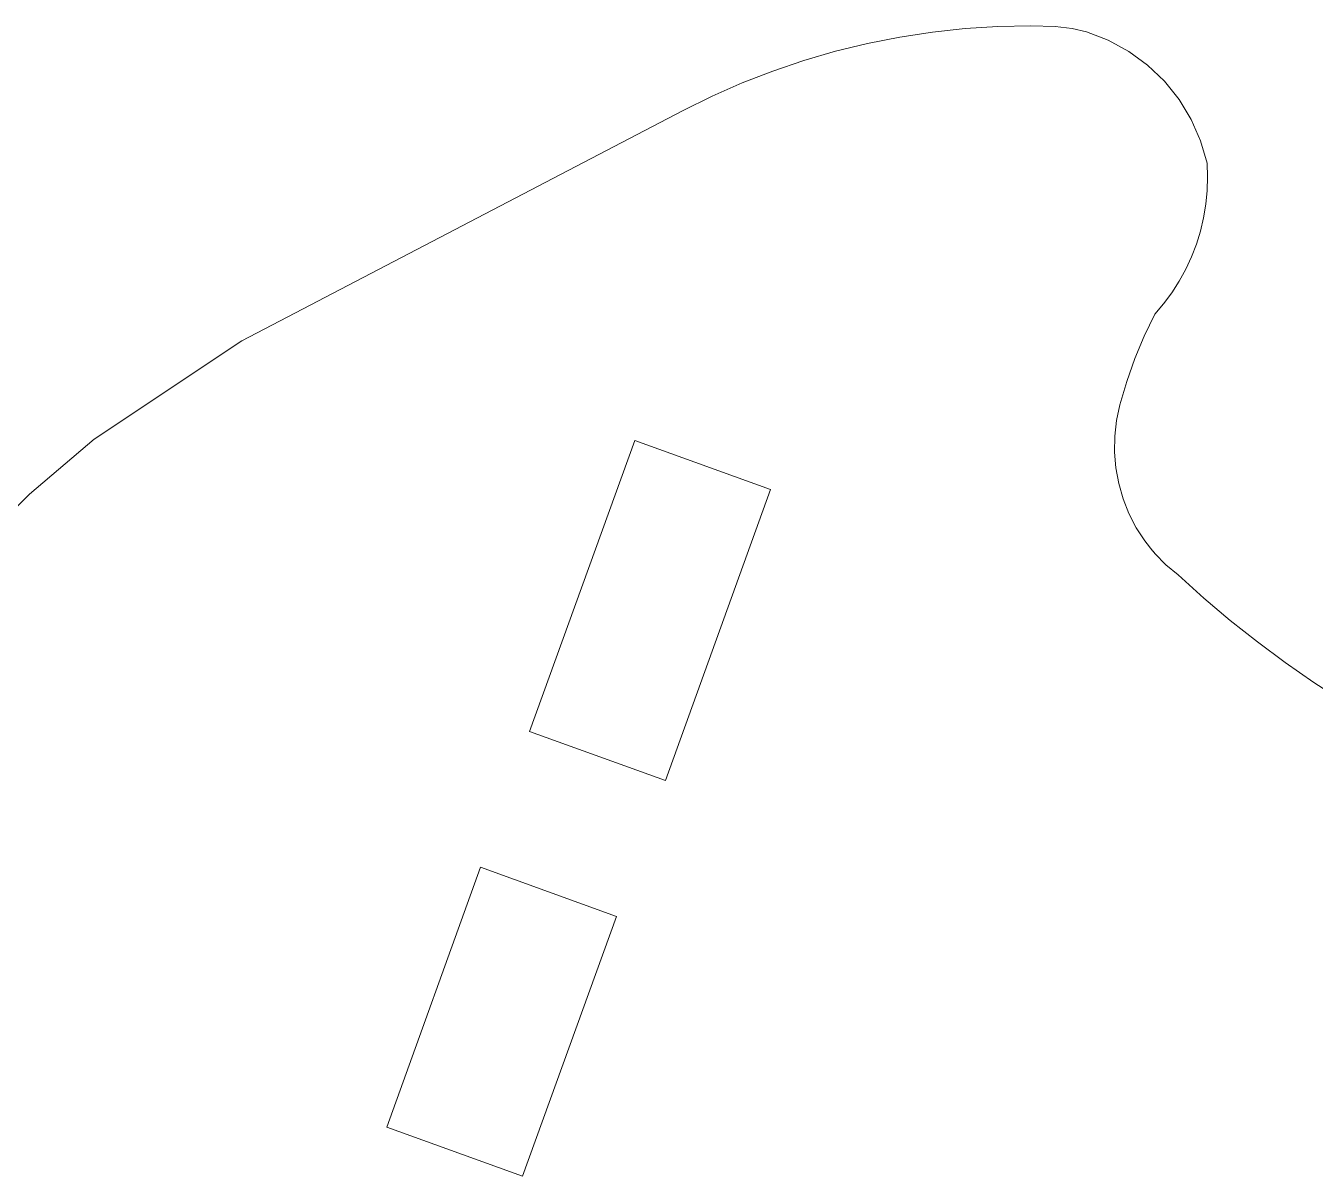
# Model space of a CAD drawing. Header units: millimetres. Extents: x -233 to 120, y -19 to 188.
# Drawn here: x -78.16 to -54.72, y 167.34 to 188.25 of the extents above; entities that cross this region are included whole.
import ezdxf

# ---------------------------------------------------------------- set-up
doc = ezdxf.new("R2010")
doc.units = ezdxf.units.MM
doc.header["$MEASUREMENT"] = 0
doc.layers.add('Layer 1', color=7, linetype='Continuous')

msp = doc.modelspace()

# ---------------------------------------------------------------- linework, layer by layer
at = {"layer": 'Layer 1', "lineweight": 9}
for points in [[(-59.888, 188.2492), (-59.888, 188.2492), (-60.4861, 188.2373), (-60.4861, 188.2373)], [(-59.4478, 188.2387), (-59.4478, 188.2387), (-59.888, 188.2492), (-59.888, 188.2492)], [(-62.2692, 188.0443), (-62.2692, 188.0443), (-62.856, 187.9281), (-62.856, 187.9281)], [(-61.6778, 188.1347), (-61.6778, 188.1347), (-62.2692, 188.0443), (-62.2692, 188.0443)], [(-61.0831, 188.1991), (-61.0831, 188.1991), (-61.6778, 188.1347), (-61.6778, 188.1347)], [(-61.0831, 188.1991), (-61.0831, 188.1991), (-60.4861, 188.2373), (-60.4861, 188.2373)], [(-59.1363, 188.1986), (-59.1363, 188.1986), (-59.4478, 188.2387), (-59.4478, 188.2387)], [(-58.877, 188.1373), (-58.877, 188.1373), (-59.1363, 188.1986), (-59.1363, 188.1986)], [(-58.4805, 187.986), (-58.4805, 187.986), (-58.877, 188.1373), (-58.877, 188.1373)], [(-63.4371, 187.7862), (-63.4371, 187.7862), (-64.0115, 187.6189), (-64.0115, 187.6189)], [(-62.856, 187.9281), (-62.856, 187.9281), (-63.4371, 187.7862), (-63.4371, 187.7862)], [(-58.1074, 187.7837), (-58.1074, 187.7837), (-58.4805, 187.986), (-58.4805, 187.986)], [(-57.7643, 187.5339), (-57.7643, 187.5339), (-58.1074, 187.7837), (-58.1074, 187.7837)], [(-64.0115, 187.6189), (-64.0115, 187.6189), (-64.5779, 187.4267), (-64.5779, 187.4267)], [(-64.5779, 187.4267), (-64.5779, 187.4267), (-65.1354, 187.2097), (-65.1354, 187.2097)], [(-57.4572, 187.241), (-57.4572, 187.241), (-57.7643, 187.5339), (-57.7643, 187.5339)], [(-65.1354, 187.2097), (-65.1354, 187.2097), (-65.6829, 186.9685), (-65.6829, 186.9685)], [(-57.1914, 186.9102), (-57.1914, 186.9102), (-57.4572, 187.241), (-57.4572, 187.241)], [(-65.6829, 186.9685), (-65.6829, 186.9685), (-66.2192, 186.7035), (-66.2192, 186.7035)], [(-56.9715, 186.5472), (-56.9715, 186.5472), (-57.1914, 186.9102), (-57.1914, 186.9102)], [(-66.2192, 186.7035), (-66.2192, 186.7035), (-74.2323, 182.5234), (-74.2323, 182.5234)], [(-56.8015, 186.1584), (-56.8015, 186.1584), (-56.9715, 186.5472), (-56.9715, 186.5472)], [(-56.6843, 185.7505), (-56.6843, 185.7505), (-56.8015, 186.1584), (-56.8015, 186.1584)], [(-56.6745, 185.502), (-56.6745, 185.502), (-56.6843, 185.7505), (-56.6843, 185.7505)], [(-56.6816, 185.2534), (-56.6816, 185.2534), (-56.6745, 185.502), (-56.6745, 185.502)], [(-56.7055, 185.0058), (-56.7055, 185.0058), (-56.6816, 185.2534), (-56.6816, 185.2534)], [(-56.7462, 184.7605), (-56.7462, 184.7605), (-56.7055, 185.0058), (-56.7055, 185.0058)], [(-56.8034, 184.5184), (-56.8034, 184.5184), (-56.7462, 184.7605), (-56.7462, 184.7605)], [(-56.8769, 184.2808), (-56.8769, 184.2808), (-56.8034, 184.5184), (-56.8034, 184.5184)], [(-56.9663, 184.0487), (-56.9663, 184.0487), (-56.8769, 184.2808), (-56.8769, 184.2808)], [(-57.0712, 183.8232), (-57.0712, 183.8232), (-56.9663, 184.0487), (-56.9663, 184.0487)], [(-57.1911, 183.6053), (-57.1911, 183.6053), (-57.0712, 183.8232), (-57.0712, 183.8232)], [(-57.3256, 183.3961), (-57.3256, 183.3961), (-57.1911, 183.6053), (-57.1911, 183.6053)], [(-57.4739, 183.1964), (-57.4739, 183.1964), (-57.3256, 183.3961), (-57.3256, 183.3961)], [(-57.6355, 183.0073), (-57.6355, 183.0073), (-57.4739, 183.1964), (-57.4739, 183.1964)], [(-57.6355, 183.0073), (-57.6355, 183.0073), (-57.827, 182.6081), (-57.827, 182.6081)], [(-74.2323, 182.5234), (-74.2323, 182.5234), (-76.9149, 180.735), (-76.9149, 180.735)], [(-57.827, 182.6081), (-57.827, 182.6081), (-57.9969, 182.1992), (-57.9969, 182.1992)], [(-57.9969, 182.1992), (-57.9969, 182.1992), (-58.1448, 181.7818), (-58.1448, 181.7818)], [(-58.1448, 181.7818), (-58.1448, 181.7818), (-58.2701, 181.3572), (-58.2701, 181.3572)], [(-58.2701, 181.3572), (-58.2701, 181.3572), (-58.3305, 181.0751), (-58.3305, 181.0751)], [(-58.3305, 181.0751), (-58.3305, 181.0751), (-58.3629, 180.7884), (-58.3629, 180.7884)], [(-58.3629, 180.7884), (-58.3629, 180.7884), (-58.367, 180.4999), (-58.367, 180.4999)], [(-76.9149, 180.735), (-76.9149, 180.735), (-78.0934, 179.7333), (-78.0934, 179.7333)], [(-68.9991, 175.4237), (-68.9991, 175.4237), (-67.0873, 180.7138), (-67.0873, 180.7138)], [(-67.0873, 180.7138), (-67.0873, 180.7138), (-64.6186, 179.8217), (-64.6186, 179.8217)], [(-58.367, 180.4999), (-58.367, 180.4999), (-58.3428, 180.2124), (-58.3428, 180.2124)], [(-58.3428, 180.2124), (-58.3428, 180.2124), (-58.2904, 179.9287), (-58.2904, 179.9287)], [(-64.6186, 179.8217), (-64.6186, 179.8217), (-66.5303, 174.5315), (-66.5303, 174.5315)], [(-58.2904, 179.9287), (-58.2904, 179.9287), (-58.2104, 179.6516), (-58.2104, 179.6516)], [(-78.0934, 179.7333), (-78.0934, 179.7333), (-79.1935, 178.6462), (-79.1935, 178.6462)], [(-58.2104, 179.6516), (-58.2104, 179.6516), (-58.1035, 179.3836), (-58.1035, 179.3836)], [(-58.1035, 179.3836), (-58.1035, 179.3836), (-57.9709, 179.1274), (-57.9709, 179.1274)], [(-57.9709, 179.1274), (-57.9709, 179.1274), (-57.8137, 178.8855), (-57.8137, 178.8855)], [(-57.8137, 178.8855), (-57.8137, 178.8855), (-57.6676, 178.7018), (-57.6676, 178.7018)], [(-57.6676, 178.7018), (-57.6676, 178.7018), (-57.6643, 178.6987), (-57.6643, 178.6987)], [(-57.6643, 178.6987), (-57.6643, 178.6987), (-57.6335, 178.6602), (-57.6335, 178.6602)], [(-57.6335, 178.6602), (-57.6335, 178.6602), (-57.432, 178.4537), (-57.432, 178.4537)], [(-57.432, 178.4537), (-57.432, 178.4537), (-57.2112, 178.2679), (-57.2112, 178.2679)], [(-57.2112, 178.2679), (-57.2112, 178.2679), (-56.742, 177.848), (-56.742, 177.848)], [(-56.742, 177.848), (-56.742, 177.848), (-56.2603, 177.4424), (-56.2603, 177.4424)], [(-56.2603, 177.4424), (-56.2603, 177.4424), (-55.7665, 177.0516), (-55.7665, 177.0516)], [(-55.7665, 177.0516), (-55.7665, 177.0516), (-55.2612, 176.6759), (-55.2612, 176.6759)], [(-55.2612, 176.6759), (-55.2612, 176.6759), (-54.7448, 176.3156), (-54.7448, 176.3156)], [(-54.7448, 176.3156), (-54.7448, 176.3156), (-54.2177, 175.971), (-54.2177, 175.971)], [(-66.5303, 174.5315), (-66.5303, 174.5315), (-68.9991, 175.4237), (-68.9991, 175.4237)], [(-71.598, 168.2321), (-71.598, 168.2321), (-69.8912, 172.9549), (-69.8912, 172.9549)], [(-69.8912, 172.9549), (-69.8912, 172.9549), (-67.4225, 172.0628), (-67.4225, 172.0628)], [(-67.4225, 172.0628), (-67.4225, 172.0628), (-69.1293, 167.3399), (-69.1293, 167.3399)], [(-69.1293, 167.3399), (-69.1293, 167.3399), (-71.598, 168.2321), (-71.598, 168.2321)]]:
    msp.add_open_spline(points, degree=3, dxfattribs=at)

doc.saveas('drawing.dxf')
